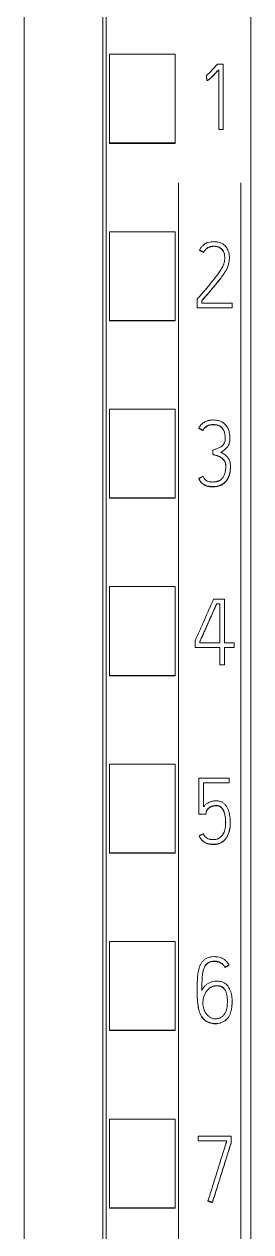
# Model space of a CAD drawing. Header units: millimetres. Extents: x 1359 to 3577, y 1333 to 3557.
# Drawn here: x 2813.07 to 2819.97, y 2942.38 to 2979.14 of the extents above; entities that cross this region are included whole.
import ezdxf

# ---------------------------------------------------------------- set-up
doc = ezdxf.new("R2010")
doc.units = ezdxf.units.MM
doc.layers.add('000-PI-Oprema', color=30, linetype='Continuous', lineweight=5)
doc.layers.add('002-PI-Kabelska kanalica', color=150, linetype='Continuous')

# ---------------------------------------------------------------- blocks, each defined once
blk = doc.blocks.new('S7-1500 DI HF - 6ES7521-1BL00-0AB0')
at = {"layer": '000-PI-Oprema', "color": 0, "linetype": 'ByBlock', "lineweight": 0}
for p, q in [((34.8, 134.681), (34.8, 21.262)), ((30.4, 23.585), (30.4, 132.4)), ((30.5, 68.966), (30.5, 71.667)), ((30.5, 71.667), (32.5, 71.667)), ((32.5, 68.966), (32.5, 71.667)), ((33.961, 71.366), (33.786, 71.366)), ((33.961, 69.377), (33.961, 71.366)), ((33.45, 71.02), (33.45, 71.014)), ((33.822, 71.194), (33.822, 69.377)), ((33.459, 70.873), (33.459, 70.867)), ((33.822, 69.377), (33.961, 69.377)), ((30.5, 68.95), (30.5, 68.966)), ((30.5, 68.966), (32.5, 68.966)), ((30.5, 68.95), (32.5, 68.95)), ((32.5, 68.95), (32.5, 68.966)), ((32.6, 67.75), (32.6, 3.795)), ((34.5, 67.75), (34.5, 3.795)), ((30.5, 63.564), (30.5, 66.266)), ((30.5, 66.266), (32.5, 66.266)), ((32.5, 63.564), (32.5, 66.266)), ((33.24, 65.705), (33.24, 65.698)), ((33.365, 65.641), (33.365, 65.635)), ((34.147, 65.472), (34.147, 65.479)), ((33.165, 64.208), (33.165, 63.953)), ((33.304, 64.092), (33.304, 64.159)), ((34.23, 64.092), (33.304, 64.092)), ((34.23, 63.953), (34.23, 64.092)), ((33.165, 63.953), (33.165, 63.947)), ((33.165, 63.953), (34.23, 63.953)), ((34.23, 63.953), (34.23, 63.947)), ((30.5, 63.55), (30.5, 63.564)), ((30.5, 63.564), (32.5, 63.564)), ((30.5, 63.55), (32.5, 63.55)), ((32.5, 63.55), (32.5, 63.564)), ((30.5, 58.163), (30.5, 60.864)), ((30.5, 60.864), (32.5, 60.864)), ((32.5, 58.163), (32.5, 60.864)), ((33.216, 60.285), (33.216, 60.279)), ((33.344, 60.221), (33.344, 60.215)), ((34.162, 59.966), (34.162, 59.973)), ((33.641, 59.62), (33.641, 59.614)), ((33.649, 59.481), (33.649, 59.475)), ((34.179, 59.113), (34.179, 59.119)), ((33.216, 58.758), (33.216, 58.752)), ((30.5, 58.15), (30.5, 58.163)), ((30.5, 58.163), (32.5, 58.163)), ((30.5, 58.15), (32.5, 58.15)), ((32.5, 58.15), (32.5, 58.163)), ((30.5, 52.761), (30.5, 55.462)), ((30.5, 55.462), (32.5, 55.462)), ((32.5, 52.761), (32.5, 55.462)), ((33.666, 55.078), (33.996, 55.078)), ((33.854, 54.94), (33.757, 54.94)), ((33.854, 53.747), (33.854, 54.94)), ((33.996, 55.078), (33.996, 53.747)), ((33.105, 53.609), (33.105, 53.814)), ((33.244, 53.783), (33.244, 53.747)), ((33.244, 53.747), (33.854, 53.747)), ((33.996, 53.747), (34.29, 53.747)), ((34.29, 53.747), (34.29, 53.609)), ((33.854, 53.609), (33.105, 53.609)), ((33.854, 53.079), (33.854, 53.609)), ((33.996, 53.609), (33.996, 53.079)), ((34.29, 53.609), (33.996, 53.609)), ((33.996, 53.079), (33.854, 53.079)), ((30.5, 52.75), (30.5, 52.761)), ((30.5, 52.761), (32.5, 52.761)), ((30.5, 52.75), (32.5, 52.75)), ((32.5, 52.75), (32.5, 52.761)), ((30.5, 47.36), (30.5, 50.061)), ((30.5, 50.061), (32.5, 50.061)), ((32.5, 47.36), (32.5, 50.061)), ((33.222, 49.633), (33.222, 48.535)), ((34.145, 49.633), (33.222, 49.633)), ((34.145, 49.495), (34.145, 49.633)), ((33.36, 48.757), (33.36, 49.495)), ((33.36, 49.495), (34.145, 49.495)), ((34.145, 49.495), (34.145, 49.488)), ((33.222, 48.535), (33.222, 48.529)), ((33.222, 48.535), (33.433, 48.535)), ((33.433, 48.535), (33.433, 48.529)), ((34.173, 48.27), (34.173, 48.276)), ((33.227, 47.878), (33.227, 47.871)), ((30.5, 47.35), (30.5, 47.36)), ((30.5, 47.36), (32.5, 47.36)), ((30.5, 47.35), (32.5, 47.35)), ((32.5, 47.35), (32.5, 47.36)), ((30.5, 41.958), (30.5, 44.659)), ((30.5, 44.659), (32.5, 44.659)), ((32.5, 41.958), (32.5, 44.659)), ((34.011, 43.879), (34.011, 43.873)), ((34.139, 43.945), (34.139, 43.939)), ((33.167, 43.139), (33.167, 43.132)), ((34.23, 42.839), (34.23, 42.845)), ((30.5, 41.95), (30.5, 41.958)), ((30.5, 41.958), (32.5, 41.958)), ((30.5, 41.95), (32.5, 41.95)), ((32.5, 41.95), (32.5, 41.958)), ((30.5, 36.556), (30.5, 39.257)), ((30.5, 39.257), (32.5, 39.257)), ((32.5, 36.556), (32.5, 39.257)), ((33.198, 38.593), (33.198, 38.735)), ((33.198, 38.735), (34.197, 38.735)), ((34.197, 38.735), (34.197, 38.532)), ((34.058, 38.593), (33.198, 38.593)), ((34.058, 38.554), (34.058, 38.593)), ((34.197, 38.532), (34.197, 38.526)), ((33.495, 36.767), (33.495, 36.761)), ((30.5, 36.55), (30.5, 36.556)), ((30.5, 36.556), (32.5, 36.556)), ((30.5, 36.55), (32.5, 36.55)), ((32.5, 36.55), (32.5, 36.556)), ((33.628, 36.722), (33.628, 36.716))]:
    blk.add_line(p, q, dxfattribs=at)
for centre, major_axis, ratio, start_param, end_param in [((43.327, 15.143), (441.664, 998.306), 0.022905, 1.540918, 1.542185), ((46.41, 14.774), (315.562, 1005.234), 0.017816, 1.552753, 1.554553), ((46.241, 15.089), (313.38, 998.269), 0.017694, 1.552872, 1.554685)]:
    blk.add_ellipse(centre, major_axis=major_axis, ratio=ratio, start_param=start_param, end_param=end_param, dxfattribs=at)
for points, knots in [([(30.3, 23.299), (30.3, 26.64), (30.3, 34.605), (30.3, 47.245), (30.3, 62.731), (30.3, 77.025), (30.3, 91.235), (30.3, 105.802), (30.3, 119.972), (30.3, 129.542), (30.3, 132.586)], [0, 0, 0, 0, 0.091483, 0.21812, 0.346206, 0.515858, 0.610111, 0.736264, 0.916066, 1, 1, 1, 1]), ([(27.9, 129.52), (27.9, 127.497), (27.9, 118.948), (27.9, 105.802), (27.9, 91.235), (27.9, 77.025), (27.9, 62.731), (27.9, 47.245), (27.9, 34.486), (27.9, 25.605), (27.9, 21.348), (27.9, 20.55)], [0, 0, 0, 0, 0.055935, 0.236292, 0.362833, 0.457376, 0.627551, 0.756032, 0.883059, 0.978086, 1, 1, 1, 1]), ([(33.786, 71.366), (33.76, 71.336), (33.733, 71.306), (33.678, 71.247), (33.651, 71.217), (33.61, 71.173), (33.596, 71.159), (33.568, 71.13), (33.554, 71.115), (33.525, 71.087), (33.511, 71.073), (33.481, 71.046), (33.466, 71.033), (33.45, 71.02)], [0, 0, 0, 0, 0.25, 0.25, 0.5, 0.5, 0.625, 0.625, 0.75, 0.75, 0.875, 0.875, 1, 1, 1, 1]), ([(33.459, 70.873), (33.464, 70.873), (33.469, 70.874), (33.479, 70.876), (33.484, 70.877), (33.494, 70.881), (33.499, 70.883), (33.507, 70.888), (33.512, 70.891), (33.524, 70.9), (33.533, 70.906), (33.549, 70.919), (33.556, 70.925), (33.579, 70.946), (33.594, 70.96), (33.624, 70.988), (33.638, 71.002), (33.682, 71.046), (33.71, 71.075), (33.766, 71.134), (33.794, 71.164), (33.822, 71.194)], [0, 0, 0, 0, 0.03125, 0.03125, 0.0625, 0.0625, 0.09375, 0.09375, 0.125, 0.125, 0.1875, 0.1875, 0.25, 0.25, 0.375, 0.375, 0.5, 0.5, 0.75, 0.75, 1, 1, 1, 1]), ([(33.822, 71.188), (33.794, 71.158), (33.766, 71.128), (33.71, 71.069), (33.682, 71.039), (33.638, 70.996), (33.624, 70.982), (33.594, 70.953), (33.579, 70.939), (33.556, 70.919), (33.548, 70.912), (33.532, 70.9), (33.524, 70.893), (33.512, 70.885), (33.507, 70.882), (33.499, 70.877), (33.494, 70.874), (33.484, 70.871), (33.479, 70.87), (33.469, 70.868), (33.464, 70.867), (33.459, 70.867)], [0, 0, 0, 0, 0.25, 0.25, 0.5, 0.5, 0.625, 0.625, 0.75, 0.75, 0.8125, 0.8125, 0.875, 0.875, 0.90625, 0.90625, 0.9375, 0.9375, 0.96875, 0.96875, 1, 1, 1, 1]), ([(33.365, 65.641), (33.376, 65.664), (33.39, 65.686), (33.414, 65.717), (33.422, 65.726), (33.441, 65.744), (33.451, 65.753), (33.482, 65.776), (33.505, 65.788), (33.554, 65.808), (33.578, 65.815), (33.617, 65.822), (33.629, 65.824), (33.655, 65.826), (33.668, 65.827), (33.707, 65.826), (33.733, 65.823), (33.771, 65.815), (33.783, 65.811), (33.808, 65.803), (33.82, 65.798), (33.855, 65.781), (33.877, 65.768), (33.908, 65.743), (33.917, 65.735), (33.935, 65.716), (33.943, 65.706), (33.954, 65.69), (33.958, 65.684), (33.964, 65.673), (33.974, 65.656), (33.981, 65.638), (33.989, 65.613), (33.992, 65.6), (33.998, 65.575), (34, 65.562), (34.003, 65.536), (34.004, 65.523), (34.005, 65.498), (34.006, 65.485), (34.005, 65.459), (34.005, 65.446), (34.003, 65.42), (34.002, 65.407), (33.997, 65.368), (33.992, 65.343), (33.982, 65.306), (33.978, 65.293), (33.97, 65.269), (33.965, 65.256), (33.951, 65.22), (33.94, 65.197), (33.916, 65.152), (33.903, 65.13), (33.877, 65.086), (33.863, 65.064), (33.82, 65), (33.79, 64.959), (33.698, 64.835), (33.633, 64.755), (33.534, 64.637), (33.5, 64.598), (33.434, 64.52), (33.4, 64.481), (33.333, 64.403), (33.299, 64.364), (33.232, 64.286), (33.198, 64.247), (33.165, 64.208)], [0, 0, 0, 0, 0.03125, 0.03125, 0.046875, 0.046875, 0.0625, 0.0625, 0.09375, 0.09375, 0.125, 0.125, 0.140625, 0.140625, 0.15625, 0.15625, 0.1875, 0.1875, 0.203125, 0.203125, 0.21875, 0.21875, 0.25, 0.25, 0.265625, 0.265625, 0.28125, 0.28125, 0.289063, 0.289063, 0.296875, 0.3125, 0.3125, 0.328125, 0.328125, 0.34375, 0.34375, 0.359375, 0.359375, 0.375, 0.375, 0.390625, 0.390625, 0.40625, 0.40625, 0.4375, 0.4375, 0.453125, 0.453125, 0.46875, 0.46875, 0.5, 0.5, 0.53125, 0.53125, 0.5625, 0.5625, 0.625, 0.625, 0.75, 0.75, 0.8125, 0.8125, 0.875, 0.875, 0.9375, 0.9375, 1, 1, 1, 1]), ([(33.304, 64.159), (33.343, 64.205), (33.381, 64.251), (33.459, 64.342), (33.499, 64.388), (33.577, 64.48), (33.616, 64.526), (33.693, 64.618), (33.732, 64.665), (33.808, 64.758), (33.846, 64.805), (33.9, 64.877), (33.918, 64.901), (33.953, 64.951), (33.971, 64.975), (34.004, 65.026), (34.02, 65.051), (34.05, 65.103), (34.064, 65.129), (34.083, 65.17), (34.089, 65.184), (34.1, 65.212), (34.105, 65.227), (34.12, 65.27), (34.127, 65.299), (34.138, 65.358), (34.142, 65.388), (34.146, 65.433), (34.146, 65.448), (34.147, 65.479), (34.147, 65.494), (34.145, 65.539), (34.141, 65.569), (34.134, 65.613), (34.13, 65.628), (34.123, 65.658), (34.118, 65.672), (34.108, 65.701), (34.102, 65.714), (34.088, 65.741), (34.081, 65.754), (34.069, 65.774), (34.065, 65.78), (34.056, 65.792), (34.051, 65.798), (34.036, 65.816), (34.026, 65.827), (34.005, 65.848), (33.994, 65.858), (33.976, 65.872), (33.97, 65.877), (33.957, 65.885), (33.95, 65.889), (33.917, 65.908), (33.89, 65.921), (33.847, 65.936), (33.832, 65.94), (33.803, 65.948), (33.788, 65.951), (33.758, 65.956), (33.743, 65.958), (33.713, 65.961), (33.698, 65.962), (33.668, 65.962), (33.653, 65.962), (33.622, 65.961), (33.607, 65.96), (33.562, 65.954), (33.532, 65.948), (33.489, 65.935), (33.475, 65.93), (33.454, 65.92), (33.447, 65.917), (33.433, 65.91), (33.427, 65.906), (33.394, 65.888), (33.37, 65.87), (33.336, 65.839), (33.325, 65.829), (33.304, 65.806), (33.295, 65.795), (33.268, 65.758), (33.252, 65.732), (33.24, 65.705)], [0, 0, 0, 0, 0.0625, 0.0625, 0.125, 0.125, 0.1875, 0.1875, 0.25, 0.25, 0.3125, 0.3125, 0.34375, 0.34375, 0.375, 0.375, 0.40625, 0.40625, 0.4375, 0.4375, 0.453125, 0.453125, 0.46875, 0.46875, 0.5, 0.5, 0.53125, 0.53125, 0.546875, 0.546875, 0.5625, 0.5625, 0.59375, 0.59375, 0.609375, 0.609375, 0.625, 0.625, 0.640625, 0.640625, 0.65625, 0.65625, 0.664063, 0.664063, 0.671875, 0.671875, 0.6875, 0.6875, 0.703125, 0.703125, 0.710938, 0.710938, 0.71875, 0.71875, 0.75, 0.75, 0.765625, 0.765625, 0.78125, 0.78125, 0.796875, 0.796875, 0.8125, 0.8125, 0.828125, 0.828125, 0.84375, 0.84375, 0.875, 0.875, 0.890625, 0.890625, 0.898438, 0.898438, 0.90625, 0.90625, 0.9375, 0.9375, 0.953125, 0.953125, 0.96875, 0.96875, 1, 1, 1, 1]), ([(34.006, 65.469), (34.006, 65.48), (34.005, 65.49), (34.004, 65.514), (34.003, 65.527), (34, 65.552), (33.998, 65.565), (33.993, 65.591), (33.99, 65.603), (33.982, 65.628), (33.977, 65.64), (33.969, 65.658), (33.966, 65.664), (33.96, 65.675), (33.956, 65.681), (33.938, 65.708), (33.92, 65.727), (33.895, 65.747), (33.89, 65.752), (33.879, 65.759), (33.863, 65.77), (33.834, 65.786), (33.81, 65.796), (33.786, 65.804), (33.773, 65.808), (33.735, 65.817), (33.709, 65.82), (33.657, 65.821), (33.618, 65.817), (33.58, 65.808), (33.555, 65.801), (33.542, 65.797), (33.518, 65.787), (33.507, 65.782), (33.484, 65.769), (33.473, 65.762), (33.441, 65.739), (33.422, 65.721), (33.398, 65.691), (33.391, 65.68), (33.377, 65.658), (33.37, 65.646), (33.365, 65.635)], [0, 0, 0, 0, 0.034384, 0.034384, 0.076368, 0.076368, 0.118351, 0.118351, 0.160334, 0.160334, 0.202317, 0.202317, 0.223309, 0.223309, 0.244301, 0.244301, 0.328267, 0.328267, 0.349259, 0.349259, 0.370251, 0.412234, 0.454217, 0.454217, 0.496201, 0.496201, 0.580167, 0.580167, 0.664134, 0.706117, 0.706117, 0.7481, 0.7481, 0.790084, 0.790084, 0.832067, 0.832067, 0.916033, 0.916033, 0.958017, 0.958017, 1, 1, 1, 1]), ([(34.147, 65.472), (34.147, 65.467), (34.147, 65.461), (34.146, 65.44), (34.146, 65.425), (34.142, 65.38), (34.138, 65.35), (34.126, 65.291), (34.119, 65.262), (34.105, 65.219), (34.1, 65.204), (34.088, 65.176), (34.082, 65.162), (34.063, 65.121), (34.049, 65.095), (34.019, 65.043), (34.003, 65.018), (33.97, 64.968), (33.952, 64.943), (33.917, 64.894), (33.9, 64.87), (33.845, 64.798), (33.807, 64.751), (33.731, 64.658), (33.693, 64.611), (33.616, 64.519), (33.577, 64.473), (33.498, 64.382), (33.459, 64.336), (33.381, 64.244), (33.342, 64.198), (33.304, 64.152)], [0, 0, 0, 0, 0.010377, 0.010377, 0.038652, 0.038652, 0.095202, 0.095202, 0.151752, 0.151752, 0.180027, 0.180027, 0.208302, 0.208302, 0.264851, 0.264851, 0.321401, 0.321401, 0.377951, 0.377951, 0.434501, 0.434501, 0.547601, 0.547601, 0.660701, 0.660701, 0.7738, 0.7738, 0.8869, 0.8869, 1, 1, 1, 1]), ([(33.216, 60.285), (33.224, 60.304), (33.244, 60.339), (33.269, 60.371), (33.289, 60.393), (33.296, 60.401), (33.311, 60.415), (33.318, 60.421), (33.342, 60.441), (33.358, 60.452), (33.384, 60.468), (33.393, 60.473), (33.411, 60.483), (33.42, 60.487), (33.448, 60.499), (33.467, 60.506), (33.496, 60.515), (33.505, 60.517), (33.525, 60.522), (33.535, 60.524), (33.565, 60.529), (33.605, 60.533), (33.645, 60.535), (33.685, 60.534), (33.705, 60.533), (33.746, 60.53), (33.766, 60.527), (33.805, 60.519), (33.825, 60.514), (33.863, 60.502), (33.882, 60.495), (33.91, 60.482), (33.919, 60.477), (33.936, 60.467), (33.945, 60.462), (33.97, 60.445), (33.986, 60.433), (34.008, 60.412), (34.015, 60.405), (34.029, 60.391), (34.036, 60.383), (34.068, 60.344), (34.089, 60.31), (34.122, 60.235), (34.134, 60.197), (34.147, 60.139), (34.151, 60.119), (34.156, 60.079), (34.159, 60.059), (34.161, 60.018), (34.162, 59.998), (34.162, 59.958), (34.162, 59.938), (34.159, 59.898), (34.157, 59.878), (34.148, 59.838), (34.143, 59.819), (34.128, 59.781), (34.119, 59.763), (34.104, 59.737), (34.099, 59.728), (34.087, 59.712), (34.081, 59.704), (34.061, 59.681), (34.047, 59.667), (34.024, 59.646), (34.017, 59.64), (34.001, 59.628), (33.992, 59.622), (33.967, 59.605), (33.95, 59.595), (33.915, 59.575), (33.897, 59.565), (33.879, 59.556)], [0, 0, 0, 0, 0.03125, 0.0625, 0.0625, 0.078125, 0.078125, 0.09375, 0.09375, 0.125, 0.125, 0.140625, 0.140625, 0.15625, 0.15625, 0.1875, 0.1875, 0.203125, 0.203125, 0.21875, 0.21875, 0.25, 0.28125, 0.28125, 0.3125, 0.3125, 0.34375, 0.34375, 0.375, 0.375, 0.40625, 0.40625, 0.421875, 0.421875, 0.4375, 0.4375, 0.46875, 0.46875, 0.484375, 0.484375, 0.5, 0.5, 0.5625, 0.5625, 0.625, 0.625, 0.65625, 0.65625, 0.6875, 0.6875, 0.71875, 0.71875, 0.75, 0.75, 0.78125, 0.78125, 0.8125, 0.8125, 0.84375, 0.84375, 0.859375, 0.859375, 0.875, 0.875, 0.90625, 0.90625, 0.921875, 0.921875, 0.9375, 0.9375, 0.96875, 0.96875, 1, 1, 1, 1]), ([(33.641, 59.62), (33.672, 59.629), (33.704, 59.639), (33.767, 59.658), (33.798, 59.668), (33.843, 59.689), (33.858, 59.697), (33.886, 59.713), (33.9, 59.723), (33.92, 59.738), (33.926, 59.743), (33.938, 59.755), (33.944, 59.761), (33.96, 59.779), (33.97, 59.792), (33.984, 59.813), (33.988, 59.82), (33.995, 59.835), (33.999, 59.842), (34.008, 59.865), (34.012, 59.881), (34.018, 59.914), (34.019, 59.93), (34.021, 59.963), (34.021, 59.98), (34.02, 60.029), (34.018, 60.062), (34.01, 60.111), (34.007, 60.127), (34, 60.151), (33.998, 60.159), (33.993, 60.175), (33.99, 60.183), (33.981, 60.206), (33.973, 60.221), (33.957, 60.25), (33.948, 60.264), (33.928, 60.29), (33.917, 60.302), (33.899, 60.319), (33.893, 60.325), (33.88, 60.335), (33.873, 60.34), (33.852, 60.354), (33.837, 60.361), (33.806, 60.374), (33.791, 60.379), (33.758, 60.387), (33.742, 60.39), (33.709, 60.394), (33.692, 60.395), (33.659, 60.396), (33.643, 60.396), (33.609, 60.394), (33.593, 60.392), (33.56, 60.387), (33.544, 60.383), (33.52, 60.376), (33.512, 60.373), (33.496, 60.368), (33.489, 60.364), (33.474, 60.357), (33.466, 60.353), (33.452, 60.345), (33.445, 60.34), (33.425, 60.326), (33.412, 60.315), (33.389, 60.291), (33.378, 60.278), (33.36, 60.251), (33.351, 60.236), (33.344, 60.221)], [0, 0, 0, 0, 0.0625, 0.0625, 0.125, 0.125, 0.15625, 0.15625, 0.1875, 0.1875, 0.203125, 0.203125, 0.21875, 0.21875, 0.25, 0.25, 0.265625, 0.265625, 0.28125, 0.28125, 0.3125, 0.3125, 0.34375, 0.34375, 0.375, 0.375, 0.4375, 0.4375, 0.46875, 0.46875, 0.484375, 0.484375, 0.5, 0.5, 0.53125, 0.53125, 0.5625, 0.5625, 0.59375, 0.59375, 0.609375, 0.609375, 0.625, 0.625, 0.65625, 0.65625, 0.6875, 0.6875, 0.71875, 0.71875, 0.75, 0.75, 0.78125, 0.78125, 0.8125, 0.8125, 0.84375, 0.84375, 0.859375, 0.859375, 0.875, 0.875, 0.890625, 0.890625, 0.90625, 0.90625, 0.9375, 0.9375, 0.96875, 0.96875, 1, 1, 1, 1]), ([(33.344, 60.215), (33.351, 60.23), (33.359, 60.244), (33.378, 60.271), (33.388, 60.284), (33.405, 60.302), (33.411, 60.308), (33.424, 60.318), (33.431, 60.324), (33.444, 60.333), (33.451, 60.338), (33.465, 60.346), (33.472, 60.35), (33.494, 60.361), (33.51, 60.367), (33.542, 60.377), (33.558, 60.38), (33.591, 60.385), (33.607, 60.387), (33.64, 60.39), (33.657, 60.39), (33.706, 60.389), (33.739, 60.385), (33.78, 60.376), (33.788, 60.374), (33.804, 60.369), (33.811, 60.366), (33.834, 60.356), (33.849, 60.349), (33.87, 60.336), (33.877, 60.331), (33.89, 60.321), (33.897, 60.315), (33.915, 60.298), (33.926, 60.286), (33.941, 60.266), (33.946, 60.26), (33.955, 60.246), (33.968, 60.225), (33.979, 60.202), (33.992, 60.172), (33.997, 60.156), (34.005, 60.126), (34.008, 60.112), (34.011, 60.098)], [0, 0, 0, 0, 0.055991, 0.055991, 0.111982, 0.111982, 0.139978, 0.139978, 0.167973, 0.167973, 0.195969, 0.195969, 0.223964, 0.223964, 0.279955, 0.279955, 0.335946, 0.335946, 0.391937, 0.391937, 0.447928, 0.447928, 0.55991, 0.55991, 0.587906, 0.587906, 0.615901, 0.615901, 0.671892, 0.671892, 0.699888, 0.699888, 0.727884, 0.727884, 0.783875, 0.783875, 0.81187, 0.81187, 0.839866, 0.895857, 0.895857, 0.951848, 0.951848, 1, 1, 1, 1]), ([(34.156, 59.874), (34.158, 59.886), (34.159, 59.898), (34.162, 59.929), (34.162, 59.947), (34.162, 59.966)], [0, 0, 0, 0, 0.4, 0.4, 1, 1, 1, 1]), ([(33.879, 59.556), (33.898, 59.546), (33.916, 59.536), (33.953, 59.515), (33.971, 59.504), (34.006, 59.481), (34.023, 59.469), (34.047, 59.449), (34.055, 59.442), (34.07, 59.427), (34.078, 59.419), (34.098, 59.395), (34.11, 59.378), (34.127, 59.351), (34.132, 59.342), (34.141, 59.323), (34.145, 59.313), (34.157, 59.284), (34.163, 59.264), (34.17, 59.233), (34.171, 59.222), (34.175, 59.201), (34.176, 59.191), (34.178, 59.159), (34.179, 59.138), (34.179, 59.096), (34.178, 59.075), (34.175, 59.034), (34.173, 59.013), (34.168, 58.971), (34.165, 58.95), (34.152, 58.889), (34.141, 58.849), (34.121, 58.8), (34.117, 58.79), (34.108, 58.771), (34.103, 58.762), (34.088, 58.734), (34.077, 58.716), (34.052, 58.682), (34.039, 58.666), (34.017, 58.643), (34.009, 58.635), (33.993, 58.621), (33.985, 58.614), (33.96, 58.595), (33.943, 58.583), (33.915, 58.568), (33.906, 58.563), (33.887, 58.554), (33.877, 58.55), (33.828, 58.53), (33.787, 58.52), (33.725, 58.51), (33.704, 58.508), (33.661, 58.506), (33.64, 58.505), (33.598, 58.506), (33.577, 58.507), (33.545, 58.511), (33.535, 58.512), (33.514, 58.516), (33.504, 58.518), (33.473, 58.525), (33.453, 58.532), (33.423, 58.543), (33.414, 58.548), (33.394, 58.557), (33.385, 58.562), (33.357, 58.578), (33.34, 58.59), (33.316, 58.61), (33.308, 58.618), (33.293, 58.633), (33.286, 58.641), (33.267, 58.666), (33.256, 58.683), (33.234, 58.72), (33.225, 58.738), (33.216, 58.758)], [0, 0, 0, 0, 0.03125, 0.03125, 0.0625, 0.0625, 0.09375, 0.09375, 0.109375, 0.109375, 0.125, 0.125, 0.15625, 0.15625, 0.171875, 0.171875, 0.1875, 0.1875, 0.21875, 0.21875, 0.234375, 0.234375, 0.25, 0.25, 0.28125, 0.28125, 0.3125, 0.3125, 0.34375, 0.34375, 0.375, 0.375, 0.4375, 0.4375, 0.453125, 0.453125, 0.46875, 0.46875, 0.5, 0.5, 0.53125, 0.53125, 0.546875, 0.546875, 0.5625, 0.5625, 0.59375, 0.59375, 0.609375, 0.609375, 0.625, 0.625, 0.6875, 0.6875, 0.71875, 0.71875, 0.75, 0.75, 0.78125, 0.78125, 0.796875, 0.796875, 0.8125, 0.8125, 0.84375, 0.84375, 0.859375, 0.859375, 0.875, 0.875, 0.90625, 0.90625, 0.921875, 0.921875, 0.9375, 0.9375, 0.96875, 0.96875, 1, 1, 1, 1]), ([(33.879, 59.55), (33.897, 59.559), (33.915, 59.568), (33.94, 59.583), (33.948, 59.588), (33.956, 59.593)], [0, 0, 0, 0, 0.680967, 0.680967, 1, 1, 1, 1]), ([(33.344, 58.816), (33.351, 58.8), (33.359, 58.785), (33.377, 58.756), (33.387, 58.742), (33.405, 58.723), (33.411, 58.716), (33.424, 58.705), (33.431, 58.7), (33.445, 58.69), (33.453, 58.686), (33.468, 58.678), (33.476, 58.674), (33.501, 58.665), (33.517, 58.66), (33.551, 58.653), (33.568, 58.65), (33.603, 58.648), (33.62, 58.647), (33.655, 58.647), (33.672, 58.648), (33.706, 58.651), (33.723, 58.653), (33.749, 58.658), (33.757, 58.66), (33.774, 58.664), (33.782, 58.666), (33.807, 58.674), (33.823, 58.68), (33.847, 58.692), (33.854, 58.696), (33.869, 58.705), (33.876, 58.71), (33.897, 58.725), (33.91, 58.737), (33.934, 58.761), (33.945, 58.775), (33.965, 58.804), (33.973, 58.819), (33.988, 58.85), (33.995, 58.867), (34.011, 58.916), (34.019, 58.949), (34.028, 59), (34.03, 59.017), (34.034, 59.052), (34.036, 59.069), (34.037, 59.104), (34.038, 59.121), (34.037, 59.147), (34.037, 59.155), (34.035, 59.173), (34.035, 59.181), (34.031, 59.207), (34.027, 59.224), (34.018, 59.248), (34.015, 59.256), (34.007, 59.272), (34.003, 59.28), (33.99, 59.302), (33.98, 59.316), (33.958, 59.343), (33.946, 59.355), (33.92, 59.378), (33.906, 59.388), (33.877, 59.406), (33.861, 59.415), (33.831, 59.43), (33.815, 59.437), (33.782, 59.449), (33.766, 59.454), (33.717, 59.468), (33.683, 59.476), (33.649, 59.481)], [0, 0, 0, 0, 0.03125, 0.03125, 0.0625, 0.0625, 0.078125, 0.078125, 0.09375, 0.09375, 0.109375, 0.109375, 0.125, 0.125, 0.15625, 0.15625, 0.1875, 0.1875, 0.21875, 0.21875, 0.25, 0.25, 0.28125, 0.28125, 0.296875, 0.296875, 0.3125, 0.3125, 0.34375, 0.34375, 0.359375, 0.359375, 0.375, 0.375, 0.40625, 0.40625, 0.4375, 0.4375, 0.46875, 0.46875, 0.5, 0.5, 0.5625, 0.5625, 0.59375, 0.59375, 0.625, 0.625, 0.65625, 0.65625, 0.671875, 0.671875, 0.6875, 0.6875, 0.71875, 0.71875, 0.734375, 0.734375, 0.75, 0.75, 0.78125, 0.78125, 0.8125, 0.8125, 0.84375, 0.84375, 0.875, 0.875, 0.90625, 0.90625, 0.9375, 0.9375, 1, 1, 1, 1]), ([(33.649, 59.475), (33.683, 59.469), (33.716, 59.462), (33.766, 59.448), (33.782, 59.442), (33.815, 59.431), (33.83, 59.424), (33.854, 59.413), (33.861, 59.409), (33.877, 59.4), (33.884, 59.396), (33.906, 59.382), (33.92, 59.371), (33.939, 59.354), (33.946, 59.348), (33.958, 59.336), (33.964, 59.33), (33.98, 59.31), (33.99, 59.296), (34.003, 59.273), (34.007, 59.266), (34.011, 59.257), (34.011, 59.257), (34.012, 59.256)], [0, 0, 0, 0, 0.234563, 0.234563, 0.351844, 0.351844, 0.469126, 0.469126, 0.527766, 0.527766, 0.586407, 0.586407, 0.703689, 0.703689, 0.762329, 0.762329, 0.82097, 0.82097, 0.938251, 0.938251, 0.996892, 0.996892, 1, 1, 1, 1]), ([(33.216, 58.752), (33.225, 58.732), (33.234, 58.714), (33.256, 58.677), (33.267, 58.659), (33.286, 58.635), (33.293, 58.626), (33.308, 58.611), (33.316, 58.604), (33.34, 58.584), (33.357, 58.572), (33.384, 58.556), (33.394, 58.551), (33.413, 58.542), (33.423, 58.537), (33.452, 58.526), (33.472, 58.519), (33.513, 58.509), (33.534, 58.506), (33.576, 58.501), (33.596, 58.5), (33.638, 58.499), (33.659, 58.499), (33.701, 58.502), (33.722, 58.504), (33.753, 58.508), (33.764, 58.51), (33.785, 58.514), (33.795, 58.517), (33.825, 58.525), (33.845, 58.531), (33.875, 58.542), (33.884, 58.546), (33.903, 58.555), (33.913, 58.56), (33.941, 58.576), (33.958, 58.587), (33.991, 58.613), (34.007, 58.627), (34.036, 58.657), (34.05, 58.673), (34.075, 58.707), (34.086, 58.725), (34.102, 58.752), (34.106, 58.762), (34.115, 58.781), (34.12, 58.79), (34.14, 58.839), (34.151, 58.879), (34.164, 58.941), (34.168, 58.961), (34.173, 59.003), (34.175, 59.024), (34.177, 59.048), (34.177, 59.051), (34.177, 59.054)], [0, 0, 0, 0, 0.045146, 0.045146, 0.090291, 0.090291, 0.112864, 0.112864, 0.135437, 0.135437, 0.180583, 0.180583, 0.203156, 0.203156, 0.225729, 0.225729, 0.270874, 0.270874, 0.31602, 0.31602, 0.361166, 0.361166, 0.406311, 0.406311, 0.451457, 0.451457, 0.47403, 0.47403, 0.496603, 0.496603, 0.541748, 0.541748, 0.564321, 0.564321, 0.586894, 0.586894, 0.63204, 0.63204, 0.677186, 0.677186, 0.722331, 0.722331, 0.767477, 0.767477, 0.79005, 0.79005, 0.812623, 0.812623, 0.902914, 0.902914, 0.94806, 0.94806, 0.993206, 0.993206, 1, 1, 1, 1]), ([(33.757, 54.94), (33.747, 54.915), (33.736, 54.891), (33.715, 54.843), (33.704, 54.819), (33.672, 54.746), (33.651, 54.698), (33.609, 54.602), (33.588, 54.553), (33.545, 54.457), (33.523, 54.409), (33.48, 54.313), (33.459, 54.265), (33.416, 54.168), (33.395, 54.12), (33.352, 54.024), (33.331, 53.976), (33.298, 53.903), (33.287, 53.879), (33.271, 53.843), (33.266, 53.831), (33.255, 53.807), (33.25, 53.795), (33.244, 53.783)], [0, 0, 0, 0, 0.0625, 0.0625, 0.125, 0.125, 0.25, 0.25, 0.375, 0.375, 0.5, 0.5, 0.625, 0.625, 0.75, 0.75, 0.875, 0.875, 0.9375, 0.9375, 0.96875, 0.96875, 1, 1, 1, 1]), ([(33.244, 53.777), (33.25, 53.789), (33.255, 53.801), (33.266, 53.825), (33.271, 53.837), (33.287, 53.873), (33.298, 53.897), (33.331, 53.969), (33.352, 54.018), (33.395, 54.114), (33.416, 54.162), (33.459, 54.258), (33.48, 54.306), (33.523, 54.403), (33.545, 54.451), (33.588, 54.547), (33.609, 54.596), (33.651, 54.692), (33.672, 54.74), (33.704, 54.813), (33.715, 54.837), (33.736, 54.885), (33.747, 54.909), (33.757, 54.933)], [0, 0, 0, 0, 0.03125, 0.03125, 0.0625, 0.0625, 0.125, 0.125, 0.25, 0.25, 0.375, 0.375, 0.5, 0.5, 0.625, 0.625, 0.75, 0.75, 0.875, 0.875, 0.9375, 0.9375, 1, 1, 1, 1]), ([(33.227, 47.878), (33.24, 47.851), (33.253, 47.826), (33.277, 47.79), (33.286, 47.778), (33.305, 47.756), (33.315, 47.745), (33.336, 47.725), (33.348, 47.716), (33.371, 47.699), (33.383, 47.691), (33.408, 47.676), (33.42, 47.669), (33.447, 47.657), (33.461, 47.652), (33.488, 47.642), (33.502, 47.638), (33.531, 47.631), (33.545, 47.629), (33.574, 47.625), (33.589, 47.623), (33.611, 47.622), (33.618, 47.622), (33.633, 47.621), (33.64, 47.621), (33.662, 47.62), (33.676, 47.619), (33.706, 47.62), (33.72, 47.621), (33.749, 47.625), (33.764, 47.627), (33.793, 47.633), (33.807, 47.637), (33.849, 47.651), (33.876, 47.662), (33.914, 47.684), (33.927, 47.692), (33.95, 47.709), (33.962, 47.719), (33.984, 47.738), (33.994, 47.748), (34.014, 47.77), (34.024, 47.781), (34.051, 47.816), (34.067, 47.841), (34.088, 47.879), (34.094, 47.892), (34.107, 47.919), (34.113, 47.932), (34.129, 47.973), (34.138, 48.001), (34.152, 48.057), (34.158, 48.086), (34.165, 48.129), (34.167, 48.144), (34.169, 48.173), (34.171, 48.188), (34.173, 48.232), (34.173, 48.261), (34.173, 48.319), (34.171, 48.378), (34.165, 48.436), (34.157, 48.493), (34.153, 48.522), (34.143, 48.565), (34.14, 48.58), (34.132, 48.608), (34.128, 48.622), (34.114, 48.664), (34.103, 48.691), (34.084, 48.731), (34.077, 48.744), (34.062, 48.769), (34.054, 48.782), (34.028, 48.817), (34.009, 48.839), (33.965, 48.879), (33.94, 48.895), (33.9, 48.914), (33.887, 48.92), (33.858, 48.929), (33.844, 48.933), (33.815, 48.938), (33.801, 48.94), (33.771, 48.942), (33.756, 48.943), (33.727, 48.942), (33.712, 48.942), (33.683, 48.939), (33.669, 48.938), (33.64, 48.933), (33.625, 48.93), (33.597, 48.923), (33.582, 48.919), (33.554, 48.909), (33.541, 48.904), (33.514, 48.891), (33.501, 48.884), (33.476, 48.869), (33.464, 48.86), (33.44, 48.843), (33.429, 48.833), (33.408, 48.813), (33.397, 48.803), (33.378, 48.781), (33.369, 48.769), (33.36, 48.757)], [0, 0, 0, 0, 0.03125, 0.03125, 0.046875, 0.046875, 0.0625, 0.0625, 0.078125, 0.078125, 0.09375, 0.09375, 0.109375, 0.109375, 0.125, 0.125, 0.140625, 0.140625, 0.15625, 0.15625, 0.171875, 0.171875, 0.179687, 0.179687, 0.1875, 0.1875, 0.203125, 0.203125, 0.21875, 0.21875, 0.234375, 0.234375, 0.25, 0.25, 0.28125, 0.28125, 0.296875, 0.296875, 0.3125, 0.3125, 0.328125, 0.328125, 0.34375, 0.34375, 0.375, 0.375, 0.390625, 0.390625, 0.40625, 0.40625, 0.4375, 0.4375, 0.46875, 0.46875, 0.484375, 0.484375, 0.5, 0.5, 0.53125, 0.53125, 0.5625, 0.59375, 0.59375, 0.625, 0.625, 0.640625, 0.640625, 0.65625, 0.65625, 0.6875, 0.6875, 0.703125, 0.703125, 0.71875, 0.71875, 0.75, 0.75, 0.78125, 0.78125, 0.796875, 0.796875, 0.8125, 0.8125, 0.828125, 0.828125, 0.84375, 0.84375, 0.859375, 0.859375, 0.875, 0.875, 0.890625, 0.890625, 0.90625, 0.90625, 0.921875, 0.921875, 0.9375, 0.9375, 0.953125, 0.953125, 0.96875, 0.96875, 0.984375, 0.984375, 1, 1, 1, 1]), ([(33.433, 48.535), (33.433, 48.558), (33.436, 48.581), (33.445, 48.615), (33.449, 48.626), (33.458, 48.647), (33.464, 48.657), (33.476, 48.676), (33.483, 48.686), (33.498, 48.704), (33.506, 48.712), (33.523, 48.727), (33.532, 48.735), (33.551, 48.748), (33.56, 48.755), (33.58, 48.766), (33.591, 48.771), (33.612, 48.78), (33.623, 48.784), (33.656, 48.794), (33.679, 48.798), (33.713, 48.801), (33.725, 48.801), (33.748, 48.801), (33.76, 48.801), (33.783, 48.799), (33.794, 48.797), (33.811, 48.793), (33.817, 48.792), (33.828, 48.789), (33.833, 48.787), (33.85, 48.781), (33.86, 48.776), (33.88, 48.764), (33.889, 48.757), (33.906, 48.741), (33.914, 48.733), (33.929, 48.715), (33.936, 48.705), (33.954, 48.676), (33.965, 48.655), (33.982, 48.613), (33.99, 48.591), (34.01, 48.524), (34.019, 48.479), (34.027, 48.411), (34.029, 48.388), (34.032, 48.342), (34.033, 48.319), (34.034, 48.25), (34.032, 48.204), (34.024, 48.136), (34.02, 48.114), (34.013, 48.08), (34.01, 48.069), (34.004, 48.046), (34, 48.035), (33.989, 48.002), (33.98, 47.981), (33.965, 47.95), (33.959, 47.94), (33.947, 47.92), (33.941, 47.91), (33.921, 47.882), (33.906, 47.864), (33.881, 47.84), (33.873, 47.832), (33.854, 47.818), (33.845, 47.811), (33.825, 47.799), (33.815, 47.793), (33.794, 47.784), (33.783, 47.779), (33.749, 47.769), (33.727, 47.765), (33.692, 47.762), (33.68, 47.761), (33.657, 47.761), (33.645, 47.761), (33.611, 47.762), (33.588, 47.764), (33.554, 47.771), (33.543, 47.774), (33.521, 47.781), (33.51, 47.786), (33.478, 47.8), (33.458, 47.812), (33.43, 47.834), (33.421, 47.841), (33.405, 47.858), (33.39, 47.875), (33.377, 47.895), (33.365, 47.915), (33.36, 47.925), (33.355, 47.936)], [0, 0, 0, 0, 0.03125, 0.03125, 0.046875, 0.046875, 0.0625, 0.0625, 0.078125, 0.078125, 0.09375, 0.09375, 0.109375, 0.109375, 0.125, 0.125, 0.140625, 0.140625, 0.15625, 0.15625, 0.1875, 0.1875, 0.203125, 0.203125, 0.21875, 0.21875, 0.234375, 0.234375, 0.242187, 0.242187, 0.25, 0.25, 0.265625, 0.265625, 0.28125, 0.28125, 0.296875, 0.296875, 0.3125, 0.3125, 0.34375, 0.34375, 0.375, 0.375, 0.4375, 0.4375, 0.46875, 0.46875, 0.5, 0.5, 0.5625, 0.5625, 0.59375, 0.59375, 0.609375, 0.609375, 0.625, 0.625, 0.65625, 0.65625, 0.671875, 0.671875, 0.6875, 0.6875, 0.71875, 0.71875, 0.734375, 0.734375, 0.75, 0.75, 0.765625, 0.765625, 0.78125, 0.78125, 0.8125, 0.8125, 0.828125, 0.828125, 0.84375, 0.84375, 0.875, 0.875, 0.890625, 0.890625, 0.90625, 0.90625, 0.9375, 0.9375, 0.953125, 0.953125, 0.96875, 0.984375, 0.984375, 1, 1, 1, 1]), ([(34.034, 48.271), (34.034, 48.277), (34.034, 48.283), (34.033, 48.312), (34.032, 48.335), (34.029, 48.381), (34.027, 48.403), (34.022, 48.449), (34.018, 48.472), (34.009, 48.517), (34.003, 48.54), (33.993, 48.573), (33.99, 48.584), (33.982, 48.606), (33.978, 48.617), (33.965, 48.649), (33.955, 48.669), (33.936, 48.698), (33.929, 48.708), (33.915, 48.726), (33.907, 48.735), (33.89, 48.75), (33.881, 48.757), (33.861, 48.769), (33.85, 48.774), (33.828, 48.782), (33.817, 48.786), (33.794, 48.791), (33.783, 48.792), (33.76, 48.794), (33.749, 48.795), (33.726, 48.795), (33.714, 48.795), (33.691, 48.793), (33.679, 48.791), (33.657, 48.787), (33.634, 48.782), (33.613, 48.774), (33.591, 48.765), (33.581, 48.76), (33.551, 48.743), (33.532, 48.73), (33.506, 48.706), (33.498, 48.698), (33.483, 48.68), (33.476, 48.671), (33.464, 48.651), (33.459, 48.641), (33.449, 48.62), (33.445, 48.609), (33.439, 48.586), (33.437, 48.575), (33.434, 48.552), (33.433, 48.54), (33.433, 48.529)], [0, 0, 0, 0, 0.015899, 0.015899, 0.077406, 0.077406, 0.138912, 0.138912, 0.200418, 0.200418, 0.261925, 0.261925, 0.292678, 0.292678, 0.323431, 0.323431, 0.384937, 0.384937, 0.41569, 0.41569, 0.446443, 0.446443, 0.477197, 0.477197, 0.50795, 0.50795, 0.538703, 0.538703, 0.569456, 0.569456, 0.600209, 0.600209, 0.630962, 0.630962, 0.661715, 0.661715, 0.692469, 0.723222, 0.723222, 0.753975, 0.753975, 0.815481, 0.815481, 0.846234, 0.846234, 0.876987, 0.876987, 0.907741, 0.907741, 0.938494, 0.938494, 0.969247, 0.969247, 1, 1, 1, 1]), ([(34.173, 48.27), (34.173, 48.248), (34.173, 48.227), (34.17, 48.176), (34.168, 48.147), (34.162, 48.104), (34.16, 48.09), (34.154, 48.061), (34.151, 48.046), (34.14, 48.004), (34.132, 47.976), (34.111, 47.921), (34.099, 47.894), (34.071, 47.842), (34.056, 47.817), (34.029, 47.782), (34.02, 47.77), (34.001, 47.749), (33.99, 47.738), (33.958, 47.708), (33.934, 47.69), (33.896, 47.668), (33.883, 47.661), (33.857, 47.649), (33.843, 47.643), (33.801, 47.629), (33.773, 47.622), (33.729, 47.616), (33.714, 47.615), (33.685, 47.613), (33.67, 47.613), (33.641, 47.614), (33.626, 47.615), (33.597, 47.617), (33.582, 47.618), (33.553, 47.621), (33.538, 47.624), (33.509, 47.63), (33.495, 47.634), (33.467, 47.643), (33.453, 47.648), (33.426, 47.66), (33.413, 47.667), (33.388, 47.682), (33.375, 47.69), (33.351, 47.707), (33.34, 47.716), (33.318, 47.736), (33.308, 47.747), (33.288, 47.769), (33.279, 47.781), (33.254, 47.818), (33.24, 47.844), (33.227, 47.871)], [0, 0, 0, 0, 0.044434, 0.044434, 0.104157, 0.104157, 0.134018, 0.134018, 0.16388, 0.16388, 0.223602, 0.223602, 0.283325, 0.283325, 0.343048, 0.343048, 0.37291, 0.37291, 0.402771, 0.402771, 0.462494, 0.462494, 0.492355, 0.492355, 0.522217, 0.522217, 0.58194, 0.58194, 0.611801, 0.611801, 0.641663, 0.641663, 0.671524, 0.671524, 0.701386, 0.701386, 0.731247, 0.731247, 0.761108, 0.761108, 0.79097, 0.79097, 0.820831, 0.820831, 0.850693, 0.850693, 0.880554, 0.880554, 0.910416, 0.910416, 0.940277, 0.940277, 1, 1, 1, 1]), ([(34.139, 43.945), (34.124, 43.971), (34.108, 43.995), (34.081, 44.029), (34.072, 44.04), (34.052, 44.061), (34.042, 44.072), (34.01, 44.101), (33.986, 44.118), (33.949, 44.139), (33.936, 44.146), (33.91, 44.158), (33.896, 44.163), (33.855, 44.178), (33.827, 44.185), (33.785, 44.193), (33.771, 44.195), (33.742, 44.198), (33.727, 44.199), (33.684, 44.202), (33.655, 44.202), (33.612, 44.198), (33.598, 44.196), (33.569, 44.191), (33.555, 44.188), (33.513, 44.177), (33.486, 44.166), (33.447, 44.147), (33.435, 44.139), (33.41, 44.123), (33.399, 44.115), (33.365, 44.088), (33.344, 44.068), (33.315, 44.035), (33.306, 44.023), (33.29, 44), (33.282, 43.987), (33.26, 43.95), (33.248, 43.924), (33.228, 43.869), (33.22, 43.841), (33.206, 43.786), (33.2, 43.758), (33.191, 43.701), (33.188, 43.673), (33.179, 43.587), (33.175, 43.53), (33.17, 43.415), (33.169, 43.357), (33.167, 43.184), (33.166, 43.069), (33.171, 42.926), (33.173, 42.897), (33.177, 42.84), (33.179, 42.811), (33.188, 42.726), (33.197, 42.669), (33.214, 42.598), (33.218, 42.584), (33.226, 42.556), (33.23, 42.543), (33.244, 42.502), (33.254, 42.475), (33.273, 42.435), (33.279, 42.422), (33.293, 42.397), (33.301, 42.384), (33.325, 42.348), (33.342, 42.325), (33.373, 42.294), (33.383, 42.284), (33.406, 42.265), (33.418, 42.257), (33.454, 42.233), (33.48, 42.219), (33.52, 42.202), (33.534, 42.197), (33.561, 42.188), (33.575, 42.184), (33.617, 42.174), (33.646, 42.169), (33.689, 42.165), (33.704, 42.164), (33.733, 42.164), (33.747, 42.164), (33.791, 42.167), (33.819, 42.172), (33.861, 42.182), (33.875, 42.186), (33.903, 42.195), (33.916, 42.201), (33.956, 42.219), (33.981, 42.233), (34.017, 42.257), (34.029, 42.266), (34.051, 42.285), (34.062, 42.295), (34.093, 42.325), (34.111, 42.348), (34.134, 42.384), (34.141, 42.397), (34.155, 42.423), (34.161, 42.436), (34.177, 42.477), (34.186, 42.504), (34.197, 42.546), (34.2, 42.56), (34.206, 42.589), (34.209, 42.603), (34.216, 42.646), (34.22, 42.675), (34.229, 42.761), (34.232, 42.818), (34.229, 42.904), (34.227, 42.933), (34.221, 42.991), (34.216, 43.019), (34.204, 43.077), (34.196, 43.105), (34.178, 43.161), (34.168, 43.188), (34.143, 43.241), (34.128, 43.267), (34.095, 43.314), (34.077, 43.337), (34.044, 43.367), (34.033, 43.376), (34.009, 43.393), (33.997, 43.401), (33.971, 43.414), (33.957, 43.42), (33.93, 43.431), (33.916, 43.435), (33.873, 43.447), (33.845, 43.452), (33.801, 43.456), (33.786, 43.457), (33.757, 43.457), (33.742, 43.457), (33.698, 43.455), (33.669, 43.451), (33.626, 43.441), (33.612, 43.437), (33.584, 43.427), (33.571, 43.422), (33.531, 43.404), (33.506, 43.39), (33.469, 43.365), (33.458, 43.356), (33.435, 43.338), (33.424, 43.328), (33.392, 43.298), (33.373, 43.276), (33.338, 43.228), (33.323, 43.203), (33.309, 43.177)], [0, 0, 0, 0, 0.015625, 0.015625, 0.023438, 0.023438, 0.03125, 0.03125, 0.046875, 0.046875, 0.054688, 0.054688, 0.0625, 0.0625, 0.078125, 0.078125, 0.085938, 0.085938, 0.09375, 0.09375, 0.109375, 0.109375, 0.117188, 0.117188, 0.125, 0.125, 0.140625, 0.140625, 0.148438, 0.148438, 0.15625, 0.15625, 0.171875, 0.171875, 0.179688, 0.179688, 0.1875, 0.1875, 0.203125, 0.203125, 0.21875, 0.21875, 0.234375, 0.234375, 0.25, 0.25, 0.28125, 0.28125, 0.3125, 0.3125, 0.375, 0.375, 0.390625, 0.390625, 0.40625, 0.40625, 0.4375, 0.4375, 0.445313, 0.445313, 0.453125, 0.453125, 0.46875, 0.46875, 0.476563, 0.476563, 0.484375, 0.484375, 0.5, 0.5, 0.507813, 0.507813, 0.515625, 0.515625, 0.53125, 0.53125, 0.539063, 0.539063, 0.546875, 0.546875, 0.5625, 0.5625, 0.570313, 0.570313, 0.578125, 0.578125, 0.59375, 0.59375, 0.601563, 0.601563, 0.609375, 0.609375, 0.625, 0.625, 0.632813, 0.632813, 0.640625, 0.640625, 0.65625, 0.65625, 0.664063, 0.664063, 0.671875, 0.671875, 0.6875, 0.6875, 0.695313, 0.695313, 0.703125, 0.703125, 0.71875, 0.71875, 0.75, 0.75, 0.765625, 0.765625, 0.78125, 0.78125, 0.796875, 0.796875, 0.8125, 0.8125, 0.828125, 0.828125, 0.84375, 0.84375, 0.851563, 0.851563, 0.859375, 0.859375, 0.867188, 0.867188, 0.875, 0.875, 0.890625, 0.890625, 0.898438, 0.898438, 0.90625, 0.90625, 0.921875, 0.921875, 0.929688, 0.929688, 0.9375, 0.9375, 0.953125, 0.953125, 0.960938, 0.960938, 0.96875, 0.96875, 0.984375, 0.984375, 1, 1, 1, 1]), ([(33.309, 43.177), (33.309, 43.238), (33.31, 43.299), (33.312, 43.391), (33.313, 43.421), (33.315, 43.482), (33.316, 43.512), (33.32, 43.573), (33.323, 43.604), (33.329, 43.664), (33.334, 43.694), (33.343, 43.74), (33.346, 43.755), (33.354, 43.785), (33.358, 43.8), (33.372, 43.844), (33.383, 43.873), (33.402, 43.907), (33.406, 43.913), (33.414, 43.926), (33.418, 43.933), (33.432, 43.952), (33.442, 43.964), (33.458, 43.981), (33.463, 43.986), (33.475, 43.996), (33.481, 44.001), (33.5, 44.015), (33.513, 44.023), (33.534, 44.033), (33.541, 44.036), (33.556, 44.042), (33.563, 44.044), (33.586, 44.051), (33.601, 44.054), (33.631, 44.059), (33.647, 44.06), (33.677, 44.062), (33.693, 44.062), (33.724, 44.061), (33.74, 44.06), (33.77, 44.056), (33.793, 44.051), (33.815, 44.045), (33.83, 44.04), (33.837, 44.037), (33.859, 44.028), (33.872, 44.021), (33.899, 44.006), (33.912, 43.997), (33.93, 43.982), (33.936, 43.977), (33.948, 43.967), (33.953, 43.961), (33.969, 43.944), (33.979, 43.932), (33.996, 43.906), (34.004, 43.893), (34.011, 43.879)], [0, 0, 0, 0, 0.125, 0.125, 0.1875, 0.1875, 0.25, 0.25, 0.3125, 0.3125, 0.375, 0.375, 0.40625, 0.40625, 0.4375, 0.4375, 0.5, 0.5, 0.515625, 0.515625, 0.53125, 0.53125, 0.5625, 0.5625, 0.578125, 0.578125, 0.59375, 0.59375, 0.625, 0.625, 0.640625, 0.640625, 0.65625, 0.65625, 0.6875, 0.6875, 0.71875, 0.71875, 0.75, 0.75, 0.78125, 0.78125, 0.8125, 0.828125, 0.828125, 0.84375, 0.84375, 0.875, 0.875, 0.90625, 0.90625, 0.921875, 0.921875, 0.9375, 0.9375, 0.96875, 0.96875, 1, 1, 1, 1]), ([(34.011, 43.873), (33.997, 43.901), (33.98, 43.926), (33.954, 43.954), (33.949, 43.96), (33.937, 43.97), (33.931, 43.975), (33.913, 43.99), (33.888, 44.007), (33.86, 44.021), (33.831, 44.033), (33.817, 44.038), (33.787, 44.046), (33.772, 44.049), (33.741, 44.054), (33.725, 44.055), (33.679, 44.057), (33.648, 44.055), (33.603, 44.048), (33.588, 44.045), (33.558, 44.036), (33.543, 44.031), (33.522, 44.021), (33.515, 44.018), (33.502, 44.01), (33.495, 44.005), (33.476, 43.992), (33.459, 43.977), (33.443, 43.959), (33.433, 43.947), (33.429, 43.941), (33.415, 43.922), (33.407, 43.909), (33.392, 43.882), (33.385, 43.868), (33.373, 43.84), (33.368, 43.825), (33.354, 43.781), (33.347, 43.751), (33.334, 43.691), (33.33, 43.661), (33.323, 43.6), (33.32, 43.57), (33.317, 43.509), (33.315, 43.478), (33.313, 43.416), (33.312, 43.386), (33.31, 43.294), (33.309, 43.232), (33.309, 43.171)], [0, 0, 0, 0, 0.0625, 0.0625, 0.078125, 0.078125, 0.09375, 0.09375, 0.125, 0.15625, 0.15625, 0.1875, 0.1875, 0.21875, 0.21875, 0.25, 0.25, 0.3125, 0.3125, 0.34375, 0.34375, 0.375, 0.375, 0.390625, 0.390625, 0.40625, 0.40625, 0.4375, 0.453125, 0.453125, 0.46875, 0.46875, 0.5, 0.5, 0.53125, 0.53125, 0.5625, 0.5625, 0.625, 0.625, 0.6875, 0.6875, 0.75, 0.75, 0.8125, 0.8125, 0.875, 0.875, 1, 1, 1, 1]), ([(34.23, 42.839), (34.23, 42.793), (34.228, 42.747), (34.22, 42.672), (34.216, 42.643), (34.209, 42.601), (34.207, 42.586), (34.201, 42.558), (34.198, 42.543), (34.187, 42.501), (34.178, 42.473), (34.162, 42.433), (34.156, 42.42), (34.143, 42.394), (34.136, 42.381), (34.112, 42.344), (34.094, 42.321), (34.064, 42.291), (34.054, 42.281), (34.031, 42.262), (34.02, 42.253), (33.984, 42.228), (33.958, 42.214), (33.919, 42.196), (33.905, 42.19), (33.878, 42.181), (33.864, 42.176), (33.822, 42.166), (33.793, 42.161), (33.749, 42.158), (33.735, 42.158), (33.706, 42.158), (33.691, 42.159), (33.648, 42.162), (33.619, 42.167), (33.577, 42.177), (33.563, 42.181), (33.535, 42.19), (33.521, 42.195), (33.482, 42.212), (33.456, 42.225), (33.426, 42.245), (33.42, 42.249), (33.408, 42.258), (33.402, 42.262), (33.385, 42.276), (33.374, 42.286), (33.344, 42.317), (33.326, 42.339), (33.302, 42.376), (33.295, 42.388), (33.28, 42.414), (33.274, 42.427), (33.255, 42.466), (33.245, 42.493), (33.226, 42.548), (33.218, 42.575), (33.205, 42.632), (33.199, 42.66), (33.189, 42.717), (33.182, 42.774), (33.177, 42.832), (33.173, 42.889), (33.172, 42.918), (33.168, 43.009), (33.167, 43.07), (33.167, 43.132)], [0, 0, 0, 0, 0.061997, 0.061997, 0.100843, 0.100843, 0.120266, 0.120266, 0.139688, 0.139688, 0.178534, 0.178534, 0.197957, 0.197957, 0.217379, 0.217379, 0.256225, 0.256225, 0.275648, 0.275648, 0.295071, 0.295071, 0.333916, 0.333916, 0.353339, 0.353339, 0.372762, 0.372762, 0.411607, 0.411607, 0.43103, 0.43103, 0.450453, 0.450453, 0.489298, 0.489298, 0.508721, 0.508721, 0.528144, 0.528144, 0.566989, 0.566989, 0.5767, 0.5767, 0.586412, 0.586412, 0.605835, 0.605835, 0.64468, 0.64468, 0.664103, 0.664103, 0.683526, 0.683526, 0.722371, 0.722371, 0.761217, 0.761217, 0.800062, 0.800062, 0.838908, 0.877753, 0.877753, 0.916599, 0.916599, 1, 1, 1, 1]), ([(33.582, 43.271), (33.608, 43.286), (33.635, 43.296), (33.678, 43.307), (33.692, 43.31), (33.722, 43.314), (33.751, 43.316), (33.78, 43.316), (33.81, 43.314), (33.825, 43.312), (33.854, 43.307), (33.868, 43.304), (33.896, 43.295), (33.91, 43.289), (33.935, 43.274), (33.947, 43.266), (33.969, 43.247), (33.98, 43.236), (33.998, 43.213), (34.006, 43.201), (34.021, 43.176), (34.028, 43.162), (34.046, 43.122), (34.055, 43.094), (34.066, 43.052), (34.069, 43.038), (34.074, 43.009), (34.077, 42.994), (34.082, 42.95), (34.084, 42.921), (34.086, 42.863), (34.086, 42.834), (34.084, 42.747), (34.079, 42.689), (34.062, 42.602), (34.054, 42.574), (34.039, 42.532), (34.034, 42.519), (34.021, 42.492), (34.014, 42.479), (33.991, 42.442), (33.973, 42.419), (33.946, 42.393), (33.941, 42.388), (33.93, 42.379), (33.924, 42.374), (33.907, 42.361), (33.894, 42.353), (33.869, 42.339), (33.856, 42.333), (33.828, 42.322), (33.8, 42.314), (33.771, 42.309), (33.741, 42.307), (33.726, 42.306), (33.697, 42.308), (33.682, 42.309), (33.654, 42.315), (33.639, 42.319), (33.597, 42.333), (33.571, 42.347), (33.534, 42.371), (33.523, 42.38), (33.5, 42.399), (33.479, 42.419), (33.46, 42.441), (33.441, 42.464), (33.433, 42.476), (33.408, 42.513), (33.395, 42.539), (33.378, 42.58), (33.373, 42.593), (33.364, 42.622), (33.36, 42.636), (33.35, 42.679), (33.345, 42.707), (33.342, 42.751), (33.341, 42.766), (33.341, 42.795), (33.341, 42.81), (33.343, 42.854), (33.347, 42.883), (33.357, 42.94), (33.365, 42.968), (33.379, 43.01), (33.384, 43.024), (33.396, 43.051), (33.402, 43.064), (33.422, 43.103), (33.437, 43.128), (33.463, 43.163), (33.472, 43.175), (33.491, 43.197), (33.501, 43.208), (33.533, 43.238), (33.556, 43.256), (33.582, 43.271)], [0, 0, 0, 0, 0.03125, 0.03125, 0.046875, 0.046875, 0.0625, 0.078125, 0.078125, 0.09375, 0.09375, 0.109375, 0.109375, 0.125, 0.125, 0.140625, 0.140625, 0.15625, 0.15625, 0.171875, 0.171875, 0.1875, 0.1875, 0.21875, 0.21875, 0.234375, 0.234375, 0.25, 0.25, 0.28125, 0.28125, 0.3125, 0.3125, 0.375, 0.375, 0.40625, 0.40625, 0.421875, 0.421875, 0.4375, 0.4375, 0.46875, 0.46875, 0.476563, 0.476563, 0.484375, 0.484375, 0.5, 0.5, 0.515625, 0.515625, 0.53125, 0.546875, 0.546875, 0.5625, 0.5625, 0.578125, 0.578125, 0.59375, 0.59375, 0.625, 0.625, 0.640625, 0.640625, 0.65625, 0.671875, 0.671875, 0.6875, 0.6875, 0.71875, 0.71875, 0.734375, 0.734375, 0.75, 0.75, 0.78125, 0.78125, 0.796875, 0.796875, 0.8125, 0.8125, 0.84375, 0.84375, 0.875, 0.875, 0.890625, 0.890625, 0.90625, 0.90625, 0.9375, 0.9375, 0.953125, 0.953125, 0.96875, 0.96875, 1, 1, 1, 1]), ([(33.582, 43.265), (33.556, 43.25), (33.533, 43.232), (33.501, 43.202), (33.491, 43.191), (33.472, 43.169), (33.463, 43.157), (33.437, 43.122), (33.422, 43.097), (33.402, 43.058), (33.396, 43.045), (33.384, 43.017), (33.379, 43.004), (33.365, 42.962), (33.357, 42.934), (33.349, 42.891), (33.347, 42.876), (33.344, 42.847), (33.342, 42.833), (33.341, 42.807), (33.341, 42.796), (33.341, 42.786)], [0, 0, 0, 0, 0.157109, 0.157109, 0.235664, 0.235664, 0.314218, 0.314218, 0.471328, 0.471328, 0.549882, 0.549882, 0.628437, 0.628437, 0.785546, 0.785546, 0.864101, 0.864101, 0.942655, 0.942655, 1, 1, 1, 1]), ([(34.003, 43.199), (33.998, 43.206), (33.993, 43.213), (33.979, 43.231), (33.968, 43.241), (33.952, 43.256), (33.946, 43.26), (33.934, 43.269), (33.928, 43.273), (33.908, 43.283), (33.895, 43.289), (33.867, 43.298), (33.853, 43.301), (33.824, 43.306), (33.809, 43.308), (33.78, 43.31), (33.765, 43.31), (33.721, 43.308), (33.692, 43.304), (33.65, 43.294), (33.635, 43.289), (33.615, 43.281), (33.608, 43.278), (33.595, 43.272), (33.588, 43.268), (33.582, 43.265)], [0, 0, 0, 0, 0.053658, 0.053658, 0.148292, 0.148292, 0.195609, 0.195609, 0.242926, 0.242926, 0.33756, 0.33756, 0.432195, 0.432195, 0.526829, 0.526829, 0.621463, 0.621463, 0.810732, 0.810732, 0.905366, 0.905366, 0.952683, 0.952683, 1, 1, 1, 1]), ([(33.495, 36.767), (33.542, 36.916), (33.589, 37.065), (33.659, 37.288), (33.682, 37.363), (33.728, 37.512), (33.752, 37.586), (33.787, 37.698), (33.799, 37.735), (33.822, 37.81), (33.834, 37.847), (33.869, 37.959), (33.892, 38.033), (33.939, 38.182), (33.962, 38.257), (33.998, 38.369), (34.009, 38.406), (34.027, 38.462), (34.033, 38.48), (34.042, 38.508), (34.045, 38.517), (34.051, 38.536), (34.055, 38.545), (34.058, 38.554)], [0, 0, 0, 0, 0.25, 0.25, 0.375, 0.375, 0.5, 0.5, 0.5625, 0.5625, 0.625, 0.625, 0.75, 0.75, 0.875, 0.875, 0.9375, 0.9375, 0.96875, 0.96875, 0.984375, 0.984375, 1, 1, 1, 1])]:
    blk.add_open_spline(points, degree=3, knots=knots, dxfattribs=at)
for points, weights in [([(33.45, 71.02), (33.455, 70.947), (33.459, 70.873)], [0.499999983687, 0.500000016313, 0.499999983687]), ([(33.459, 70.867), (33.455, 70.94), (33.45, 71.014)], [0.499999980934, 0.500000019066, 0.499999980934]), ([(33.24, 65.705), (33.302, 65.673), (33.365, 65.641)], [0.500000117441, 0.499999882559, 0.500000117441]), ([(33.365, 65.635), (33.302, 65.666), (33.24, 65.698)], [0.500000120319, 0.499999879681, 0.500000120319]), ([(33.344, 60.221), (33.28, 60.253), (33.216, 60.285)], [0.500000011101, 0.499999988899, 0.500000011101]), ([(33.216, 60.279), (33.28, 60.247), (33.344, 60.215)], [0.500000016249, 0.499999983751, 0.500000016249]), ([(33.649, 59.481), (33.645, 59.551), (33.641, 59.62)], [0.500000029831, 0.499999970169, 0.500000029831]), ([(33.641, 59.614), (33.645, 59.544), (33.649, 59.475)], [0.500000009772, 0.499999990228, 0.500000009772]), ([(33.216, 58.758), (33.28, 58.787), (33.344, 58.816)], [0.499999744046, 0.500000255954, 0.499999744046]), ([(33.355, 47.936), (33.291, 47.907), (33.227, 47.878)], [0.50000004484, 0.49999995516, 0.50000004484]), ([(34.011, 43.879), (34.075, 43.912), (34.139, 43.945)], [0.500000005829, 0.499999994171, 0.500000005829]), ([(34.139, 43.939), (34.075, 43.906), (34.011, 43.873)], [0.49999999703, 0.50000000297, 0.49999999703]), ([(33.628, 36.722), (33.562, 36.745), (33.495, 36.767)], [0.499999995596, 0.500000004404, 0.499999995596]), ([(33.495, 36.761), (33.562, 36.738), (33.628, 36.716)], [0.499999557784, 0.500000442216, 0.499999557784])]:
    blk.add_rational_spline(points, weights, degree=2, dxfattribs=at)

msp = doc.modelspace()

# ---------------------------------------------------------------- block references
at = {"layer": '002-PI-Kabelska kanalica', "color": 0, "linetype": 'ByBlock', "lineweight": 0}
msp.add_blockref('S7-1500 DI HF - 6ES7521-1BL00-0AB0', (2785.171, 2906.556), dxfattribs=at)

doc.saveas('drawing.dxf')
